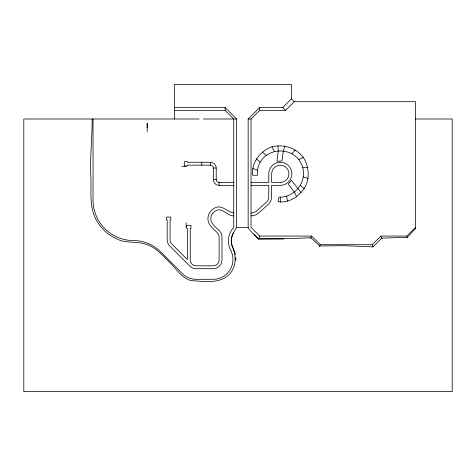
<?xml version="1.0" encoding="UTF-8"?>
<svg xmlns="http://www.w3.org/2000/svg" width="476" height="476" viewBox="0 0 476 476"><rect width="100%" height="100%" fill="white"/><g stroke="black" fill="none" stroke-linecap="round" stroke-linejoin="round"><path stroke-width="0.71" d="M147.191 131.983L147.191 123.326L147.191 127.657M92.165 119C92.201 137.118 90.184 155.188 90.648 173.312C91.838 187.437 89.071 202.246 94.26 215.777C98.425 225.773 106.35 234.121 116.215 238.619C125.23 243.718 135.88 240.993 145.394 244.063C154.688 246.616 161.334 253.922 167.826 260.574C175.549 267.161 180.648 277.847 191.049 280.626C202.627 281.096 216.05 283.928 226.255 276.907C237.244 269.22 236.774 255.088 231.532 244.134M257.439 170.128C261.324 145.888 296.256 144.21 302.784 167.784C306.782 182.635 294.061 197.861 278.876 197.177L278.085 201.622C286.356 203.133 295.548 198.819 300.886 192.477C310.209 183.391 310.209 167.963 303.295 157.407C295.989 147.869 283.595 143.847 272.04 146.798C260.247 150.821 251.203 162.536 252.655 175.257L257.439 175.257L257.439 170.128L252.655 168.51M284.957 145.953L283.339 150.731L281.994 160.936L276.937 161.269L278.281 151.065L277.954 146.025M174.597 119L174.597 84.383L291.431 84.383L291.431 98.806L282.78 107.463L259.7 107.463L248.163 119L248.163 227.403L249.852 230.289L258.504 238.946L259.7 236.06L311.625 236.06L320.283 244.712L372.208 244.712L380.865 236.06L406.825 236.06L415.483 227.403M310.673 238.369L311.625 236.06M319.563 246.443L320.283 244.712M174.597 107.463L225.083 107.463L236.62 119L236.62 227.403C233.496 232.312 230.205 237.869 231.509 243.962M291.937 153.653L295.269 149.857M415.483 228.456L407.367 237.363L381.71 238.107L373.095 246.848L344.017 245.717L319.759 245.973L310.911 237.786L287.766 238.655L258.516 238.922L254.273 234.71M259.7 236.06L251.042 227.403L251.042 119L259.7 110.343L285.665 110.343L294.317 101.691L415.483 101.691L415.483 228.766M298.767 159.638L303.295 157.407M302.784 167.784L307.823 167.457M174.597 110.343L225.083 110.343L233.734 119L233.734 227.403L232.407 228.992A19.897 19.897 0 0 0 230.848 250.483A19.986 19.986 0 0 1 222.97 276.729A19.266 19.266 0 0 1 213.337 279.311L196.023 279.329A19.29 19.29 0 0 1 182.385 273.682L160.097 251.322A38.211 38.211 0 0 0 133.506 240.547A40.472 40.472 0 0 1 93.034 199.42L93.034 119M199.117 119L23.8 119L23.8 391.617L452.2 391.617L452.2 119L415.483 119M203.442 119L236.62 119M248.163 119L251.042 119M233.734 182.469L219.109 182.469A2.886 2.886 0 0 1 216.223 179.583L216.223 168.04A5.771 5.771 0 0 0 210.451 162.274L187.371 162.268L187.371 161.548L184.492 161.548L184.492 165.874L187.371 165.874L187.371 165.154L210.451 165.16A2.886 2.886 0 0 1 213.337 168.04L213.337 179.583A5.771 5.771 0 0 0 219.109 185.354L233.734 185.354M181.808 166.6L186.134 166.6M213.337 168.04L216.223 168.04M213.337 179.583L216.223 179.583M251.042 182.469L268.767 182.469L268.767 173.811A11.537 11.537 0 0 1 280.299 162.274A11.537 11.537 0 0 1 291.836 173.811A11.537 11.537 0 0 1 280.299 185.354L271.647 185.354L271.647 197.082A11.537 11.537 0 0 1 268.803 203.936L258.069 213.48A11.537 11.537 0 0 1 251.042 215.866M251.042 185.354L268.767 185.354L268.767 196.891A8.657 8.657 0 0 1 266.637 202.032L256.314 211.189A8.657 8.657 0 0 1 251.042 212.98M236.62 227.403L248.163 227.403M258.504 238.946L283.726 238.946M233.734 212.98C226.915 211.951 221.209 203.294 213.688 208.613C210.172 210.624 207.905 214.557 207.917 218.603C207.726 224.91 213.534 228.873 217.419 232.883A5.771 5.771 0 0 1 219.109 236.965L219.109 260.045A5.771 5.771 0 0 1 213.337 265.81L196.023 265.81A5.771 5.771 0 0 1 190.257 260.045L190.257 228.331L190.977 228.331L190.977 225.445L186.651 225.445L186.651 228.331L187.371 228.331L187.371 259.545L171.753 243.932A5.771 5.771 0 0 1 170.063 239.85L170.069 219.966L170.789 219.966L170.789 217.08L166.463 217.08L166.463 219.966L167.183 219.966L167.177 239.85A8.657 8.657 0 0 0 169.712 245.973L189.906 266.161A8.657 8.657 0 0 0 196.023 268.696L213.337 268.696A8.657 8.657 0 0 0 221.989 260.045L221.989 236.965A8.657 8.657 0 0 0 219.454 230.842C216.027 227.117 209.958 223.44 210.874 217.472C211.225 214.837 212.843 212.427 215.146 211.094C222.31 206.453 226.868 216.259 233.734 215.866M303.379 176.852L308.162 178.476M262.33 152.017L266.126 155.343M300.457 185.45L304.253 188.782M256.344 158.841L260.14 162.173M291.431 98.806L294.317 101.691M282.78 107.463L285.665 110.343M300.886 192.477L291.544 180.303L288.206 184.111L294.471 192.28L296.703 196.808M272.04 146.798L274.271 151.326M233.478 249.293L232.621 247.502A17.011 17.011 0 0 1 233.728 232.193M233.752 249.93L234.561 251.84A22.878 22.878 0 0 1 235.34 254.612M406.825 236.06L407.545 237.792M380.865 236.06L382.055 238.946M372.208 244.712L373.166 247.02M286.635 196.148L287.45 201.128M280.346 197.177L280.346 202.223M259.7 107.463L259.7 110.343M225.083 107.463L225.083 110.343M219.109 182.469L219.109 185.354M210.451 162.274L210.451 165.16M201.794 162.274L201.794 165.16M186.134 222.857L186.134 227.183M235.769 257.457A22.878 22.878 0 0 1 235.834 260.336M280.299 182.469L271.647 182.469L271.647 173.811A8.657 8.657 0 0 1 280.299 165.16A8.657 8.657 0 0 1 288.956 173.811A8.657 8.657 0 0 1 280.299 182.469"/></g></svg>
